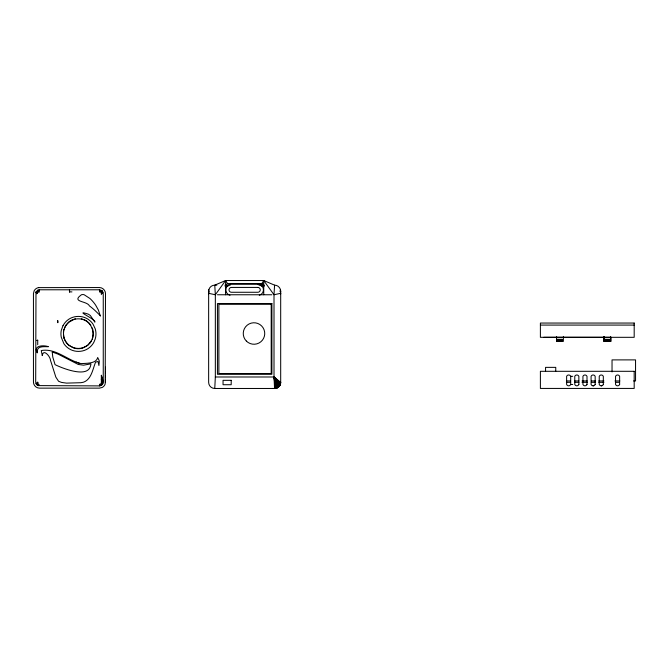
<?xml version="1.0" encoding="UTF-8"?>
<svg xmlns="http://www.w3.org/2000/svg" width="669" height="669" viewBox="0 0 669 669"><rect width="100%" height="100%" fill="white"/><g stroke="black" fill="none" stroke-linecap="round" stroke-linejoin="round"><path stroke-width="1" d="M556.575 336.515L556.575 341.357L563.373 341.391L563.39 336.54M603.848 340.513L603.848 336.524M604.157 336.666L604.124 341.374L604.14 337.293L610.964 337.318L610.948 341.399L603.814 341.374L603.839 337.293M557.938 340.688L557.946 339.325L562.019 339.342L562.019 340.705L557.938 340.688L557.946 339.325M562.019 340.705L562.019 339.342M605.512 340.697L605.52 339.334L609.601 339.35L609.593 340.713L605.512 340.697L605.52 339.334M609.593 340.713L609.601 339.35M604.14 337.293L556.566 337.285L556.541 341.357L556.575 340.496M610.646 341.399L610.663 336.549M71.943 291.893L69.459 291.893L69.476 289.786L69.584 291.893M214.766 388.472L215.334 376.99L215.334 294.761L214.766 285.153L225.595 280.528L263.737 280.528L274.574 285.153A6.121 6.121 0 0 1 280.687 291.266L280.687 382.35C280.763 385.62 277.844 388.538 274.574 388.472L214.766 388.472A6.121 6.121 0 0 1 208.644 382.35L208.644 291.266A6.121 6.121 0 0 1 214.766 285.153L216.823 285.153M274.574 285.153L274.006 294.761L274.006 376.99L274.574 388.472L272.534 388.472M208.644 291.952L208.853 289.685M99.857 291.893L99.38 289.786L39.571 289.786L37.414 290.438L35.984 292.177L35.691 382.016L36.343 384.173L38.083 385.603L99.38 385.896L100.86 385.603L102.6 384.173L103.252 382.016L103.252 293.658L102.114 290.923L99.38 289.786L99.873 290.848M38.978 291.893L38.083 290.087L38.426 291.057L36.711 293.658L37.038 292.361L35.984 292.177L36.778 293.089M100.86 290.087L100.35 291.893M42.306 355.548C43.284 348.064 50.618 356.836 50.51 360.532A65.788 65.788 0 0 1 51.388 363.075L55.845 377.124L58.563 381.255L61.523 382.417L66.499 383.12L80.798 382.71A31.1 31.1 0 0 0 83.692 382.133C91.511 379.189 92.782 368.962 95.592 362.138L98.025 361.477L98.912 365.5L99.305 361.628A9.366 9.366 0 0 0 99.012 360.24L97.682 357.505C96.537 363.693 86.468 363.25 81.526 363.593A10.729 10.729 0 0 1 79.778 363.284C66.733 359.696 55.619 348.031 41.269 350.548L42.281 355.615M36.711 293.658L37.723 292.01L36.711 293.658L37.038 292.361M64.057 329.148C62.485 330.595 64.542 341.131 63.772 336.683A15.203 15.203 0 0 1 63.772 330.846L64.132 329.424M101.345 292.621L102.114 290.923L100.91 291.893L101.345 291.893L101.345 294.611M101.027 291.893L102.114 290.923M38.626 384.198L38.083 385.603L38.81 384.198M64.55 339.216L64.065 337.845A14.994 14.994 0 0 0 66.808 342.98L67.795 344.067A14.852 14.852 0 0 0 71.315 346.684C75.639 349.017 81.1 349.017 85.423 346.684A14.852 14.852 0 0 0 88.944 344.067C96.712 336.758 92.941 322.157 82.613 319.456M62.978 325.636L61.247 330.478A17.519 17.519 0 0 0 61.289 337.318L63.864 343.64A17.478 17.478 0 0 0 67.318 347.462C73.531 352.722 83.357 352.714 89.571 347.462A17.494 17.494 0 0 0 93.911 342.168L95.224 338.991A17.519 17.519 0 0 0 95.224 328.814L93.024 324.156A17.519 17.519 0 0 0 89.579 320.367C83.382 315.082 73.531 315.082 67.318 320.351A17.494 17.494 0 0 0 63.045 325.678M57.693 320.593L57.827 322.709L57.768 320.635M52.215 351.994L52.784 357.087L55.059 364.647C62.192 368.193 86.895 378.119 90.357 366.503A37.64 37.64 0 0 0 90.825 364.722L90.942 363.836L83.525 365.19L78.265 364.454L58.17 354.185L52.333 352.028M101.345 293.331L101.905 292.361L102.959 292.177L101.905 292.361L102.232 293.658L101.981 292.52M91.377 340.814L87.714 345.329L82.613 348.081A14.835 14.835 0 0 1 73.975 348.081L68.907 345.329A14.952 14.952 0 0 1 64.132 338.104M38.911 290.898L39.571 289.786M37.79 291.893L38.426 291.057M225.595 285.153L227.502 283.556L261.838 283.556L263.737 280.528L274.006 294.761L280.687 293.306M100.041 384.198L99.38 385.896L99.932 384.198L102.114 384.759L101.153 384.198L101.529 385.244M227.502 283.556L225.595 280.528L215.334 294.761L208.644 293.306M65.938 325.184L68.882 321.931A15.078 15.078 0 0 1 72.645 319.673M37.723 382.785L36.343 384.173L37.723 382.869M94.889 322.124L90.415 315.634A14.835 14.835 0 0 0 89.579 314.99A15.905 15.905 0 0 0 88.174 314.104C72.98 309.287 95.818 319.523 94.797 321.739M37.723 384.173L36.828 384.759L37.849 384.198L37.723 382.016M37.723 382.693L35.984 383.504L37.038 383.329M37.723 291.893L38.083 290.087M74.025 319.18L75.455 318.82M37.723 340.245L36.828 340.471L37.723 340.187L37.723 344.711M593.127 385.837L593.554 385.796M601.28 385.837L601.715 385.796M38.61 287.62L99.38 287.545C102.65 287.486 105.551 290.388 105.493 293.658L105.192 383.914A6.13 6.13 0 0 1 102.156 387.476L99.38 388.137L39.571 388.137C36.293 388.196 33.383 385.294 33.45 382.016L33.45 293.658L34.119 290.881A6.222 6.222 0 0 1 38.66 287.586M543.788 337.318L556.566 337.285M263.452 284.233L231.424 284.233A5.611 5.611 0 0 0 229.977 295.272M224.976 285.153L230.228 285.153M258.978 285.153L264.18 285.153M225.001 286.048L228.179 286.048M261.236 286.048L264.339 286.048M38.668 291.893L39.354 291.893M99.581 291.893L100.124 290.923L99.38 289.786M217.442 294.761L271.898 294.761M540.393 325.084L634.187 325.084M572.731 384.474L570.699 384.474A2.208 2.208 0 0 1 566.618 384.474L566.618 376.321A2.208 2.208 0 0 1 570.699 376.321L572.731 376.321M215.334 376.99L274.006 376.99L280.687 382.35A6.121 6.121 0 0 1 274.574 388.472A6.163 6.163 0 0 0 280.687 382.308M566.4 380.954L570.573 380.954M574.738 380.954L578.911 380.954M582.038 380.954L587.248 380.954M591.413 380.954L595.586 380.954M598.713 380.954L603.923 380.954M614.953 380.954L619.829 380.954M633.576 380.954L635.55 380.954L635.55 359.889L612.035 359.889L612.035 371.931M566.4 382.317L570.573 382.317M574.738 382.317L578.911 382.317M582.038 382.317L587.248 382.317M591.413 382.317L595.586 382.317M598.713 382.317L603.923 382.317M615.388 382.317L619.553 382.317M605.52 340.019L609.593 340.036M557.938 340.011L562.019 340.028M81.292 318.82L82.713 319.18M38.426 384.633L38.994 384.817M36.82 292.913L35.984 292.177L36.962 292.52M100.367 316.019L98.351 309.981L95.709 305.248A36.009 36.009 0 0 0 92.381 300.958A33.785 33.785 0 0 0 89.855 298.441L84.219 294.786A8.212 8.212 0 0 0 83.491 294.594A6.882 6.882 0 0 0 83.056 294.519L81.626 294.686A4.783 4.783 0 0 0 80.698 295.33C71.583 302.229 87.196 300.833 89.437 305.909A63.262 63.262 0 0 1 95.567 311.043L100.417 315.768M101.345 382.768L102.959 383.504L101.345 382.977M35.984 292.177L36.87 292.738M261.838 283.556L263.737 285.153M275.369 388.413L274.006 376.99L280.637 383.145M276.155 388.263L274.006 376.99L280.478 383.931M88.944 322.918L90.808 325.184M100.124 384.767L100.86 385.603L100.467 384.198M276.916 388.003L274.006 376.99L280.227 384.692M101.345 383.278L102.6 384.173L101.588 383.822L101.345 382.551M277.635 387.652L274.006 376.99L279.868 385.411M278.296 387.2L274.006 376.99L279.425 386.072M274.006 376.99L278.898 386.674M100.325 384.198L100.86 385.603M101.345 379.181L102.232 382.016L101.345 378.997M101.345 375.593L103.252 382.016L101.345 375.225L101.345 382.225M92.682 329.148L93.326 333.488L92.682 337.837A14.994 14.994 0 0 1 92.188 339.216M280.478 289.685L280.687 291.952M69.476 289.786L69.551 291.893M570.699 376.321L570.699 384.474M555.755 371.245L555.755 367.365L545.561 367.365L545.561 371.245M263.737 280.528L263.737 294.761M225.595 280.528L225.595 294.761M105.493 367.139L105.493 369.698M105.493 371.211L105.493 373.795M105.493 375.317L105.493 377.876M105.493 379.39L105.493 381.966M279.868 290.931A6.121 6.121 0 0 1 280.227 291.651M280.637 293.189A6.121 6.121 0 0 1 280.687 293.992M208.644 293.992A6.121 6.121 0 0 1 209.113 291.651M257.841 284.233A5.611 5.611 0 0 1 259.288 295.272M79.118 363.1A60.093 60.093 0 0 1 76.141 362.08M64.592 327.885A14.852 14.852 0 0 1 65.963 325.318M92.155 327.885A14.852 14.852 0 0 1 92.648 329.265M91.561 340.546A14.994 14.994 0 0 1 89.93 342.98M84.093 319.673A15.078 15.078 0 0 1 87.865 321.931M64.132 329.424A14.952 14.952 0 0 1 68.907 322.199L74.008 319.456A14.835 14.835 0 0 1 82.647 319.456M37.339 351.534L37.272 352.864C32.932 345.388 43.502 344.903 48.377 346.676C45.141 346.91 36.92 345.396 37.339 351.534M257.841 287.427L231.424 287.427A2.425 2.425 0 0 0 229.007 289.844A2.425 2.425 0 0 0 231.424 292.269L257.841 292.269A2.425 2.425 0 0 0 260.258 289.844A2.425 2.425 0 0 0 257.841 287.427M271.898 303.584L217.442 303.584L217.442 374.272L271.898 374.272L271.898 303.584M271.204 304.219L218.872 304.219L218.872 373.545L271.204 373.545L271.204 304.219M634.187 323.052L540.393 323.052L540.393 337.318L634.187 337.318L634.187 323.052M634.187 371.303L540.393 371.303L540.393 388.43L634.187 388.43L634.187 371.303M231.198 380.335L223.045 380.335L223.045 384.725L231.198 384.725L231.198 380.335M619.636 384.474L619.636 376.321A2.208 2.208 0 0 0 615.555 376.321L615.555 384.474A2.208 2.208 0 0 0 619.636 384.474M603.321 384.474L603.321 376.321A2.208 2.208 0 0 0 599.24 376.321L599.24 384.474A2.208 2.208 0 0 0 603.321 384.474M595.167 384.474L595.167 376.321A2.208 2.208 0 0 0 591.087 376.321L591.087 384.474A2.208 2.208 0 0 0 595.167 384.474M587.006 384.474L587.006 376.321A2.208 2.208 0 0 0 582.933 376.321L582.933 384.474A2.208 2.208 0 0 0 587.006 384.474M578.852 384.474L578.852 376.321A2.208 2.208 0 0 0 574.771 376.321L574.771 384.474A2.208 2.208 0 0 0 578.852 384.474M246.401 341.106A10.746 10.746 0 0 0 264.372 336.29A10.746 10.746 0 0 0 251.218 323.127A10.746 10.746 0 0 0 246.401 341.106"/></g></svg>
